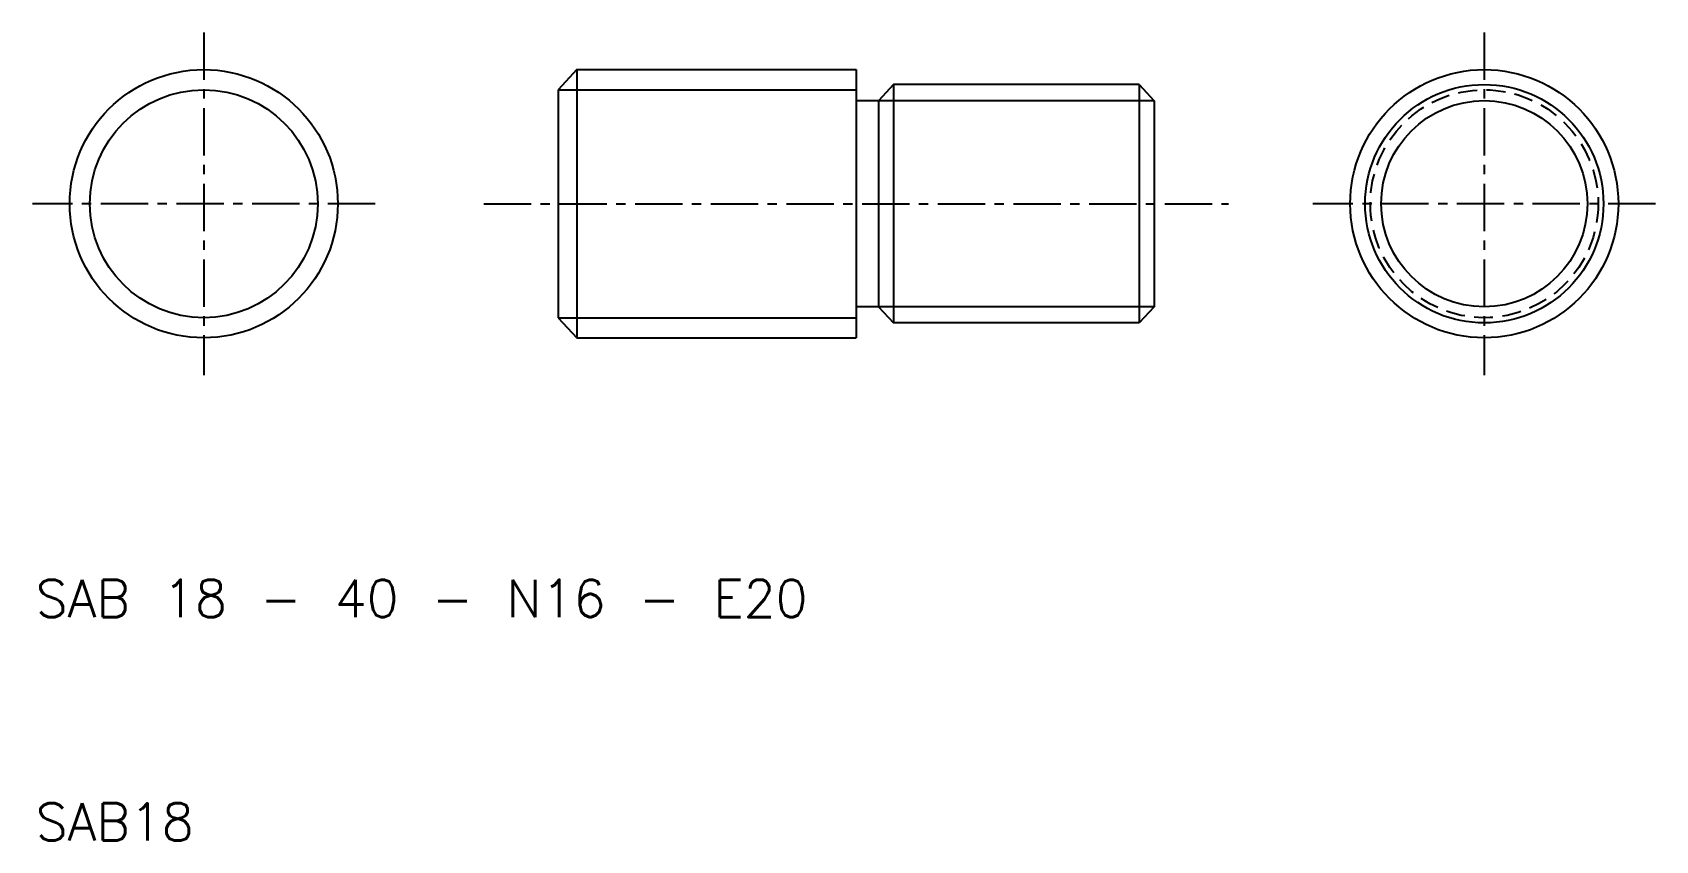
# Model space of a CAD drawing. Extents: x 15 to 124, y 12 to 66.
import ezdxf

# ---------------------------------------------------------------- set-up
doc = ezdxf.new("R2010")
doc.units = 0
doc.header["$LTSCALE"] = 0.1
doc.linetypes.add('CENTER', pattern=[50.8, 31.75, -6.35, 6.35, -6.35])
doc.linetypes.add('DASHED', pattern=[19.05, 12.7, -6.35])
doc.layers.get('0').update_dxf_attribs({"linetype": 'CONTINUOUS'})
doc.layers.add('CENTER', color=1, linetype='CONTINUOUS')
doc.styles.get("Standard").update_dxf_attribs({"font": 'txt.shx', "bigfont": 'bigfont.shx'})

msp = doc.modelspace()

# ---------------------------------------------------------------- linework, layer by layer
for p, q in [((52, 63.83), (50.75, 62.47)), ((52, 63.83), (52, 45.83)), ((52, 63.83), (70.75, 63.83)), ((70.75, 63.83), (70.75, 45.83)), ((50.75, 62.47), (50.75, 47.18)), ((73.25, 62.83), (72.25, 61.74)), ((73.25, 62.83), (73.25, 46.83)), ((89.75, 62.83), (73.25, 62.83)), ((89.75, 62.83), (89.75, 46.83)), ((89.75, 62.83), (90.75, 61.74)), ((72.25, 61.74), (70.75, 61.74)), ((72.25, 61.74), (72.25, 47.91)), ((72.25, 61.74), (72.25, 47.91)), ((90.75, 61.74), (90.75, 47.91)), ((50.75, 47.18), (52, 45.83)), ((72.25, 47.91), (70.75, 47.91)), ((72.25, 47.91), (73.25, 46.83)), ((90.75, 47.91), (89.75, 46.83)), ((52, 45.83), (70.75, 45.83)), ((89.75, 46.83), (73.25, 46.83))]:
    msp.add_line(p, q)
at = {"color": 3}
for p, q in [((50.75, 62.47), (70.75, 62.47)), ((90.75, 61.74), (72.25, 61.74)), ((50.75, 47.18), (70.75, 47.18)), ((90.75, 47.91), (72.25, 47.91))]:
    msp.add_line(p, q, dxfattribs=at)
for centre, radius in [((26.95, 54.83), 9), ((112.92, 54.83), 9), ((112.92, 54.83), 8)]:
    msp.add_circle(centre, radius)
for centre, radius in [((26.95, 54.83), 7.65), ((112.92, 54.83), 6.92)]:
    msp.add_circle(centre, radius, dxfattribs=at)
at = {"color": 3, "linetype": 'DASHED'}
msp.add_circle((112.92, 54.83), 7.65, dxfattribs=at)
at = {"layer": 'CENTER', "linetype": 'CENTER'}
for p, q in [((26.95, 66.33), (26.95, 43.33)), ((112.92, 66.33), (112.92, 43.33)), ((38.45, 54.83), (15.45, 54.83)), ((45.75, 54.83), (95.75, 54.83)), ((124.42, 54.83), (101.42, 54.83))]:
    msp.add_line(p, q, dxfattribs=at)

# ---------------------------------------------------------------- texts
for s, p in [('SAB 18 - 40 - N16 - E20', (15.67, 27.09)), ('SAB18', (15.67, 12.09))]:
    msp.add_text(s, height=2.5).set_placement(p)

doc.saveas('drawing.dxf')
